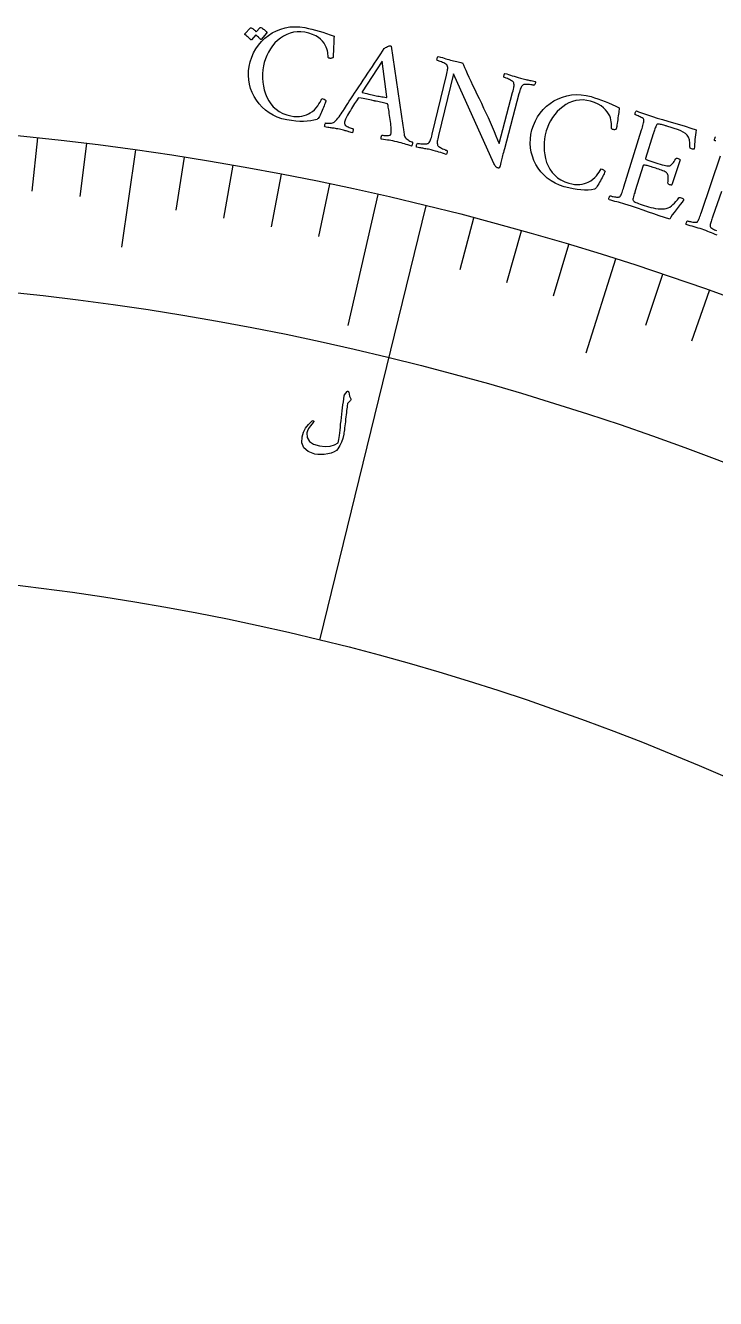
# Model space of a CAD drawing. Header units: millimetres. Extents: x -68 to 68, y -68 to 87.
# Drawn here: x 5.52 to 18.03, y 32.32 to 55.39 of the extents above; entities that cross this region are included whole.
import ezdxf

# ---------------------------------------------------------------- set-up
doc = ezdxf.new("R2010")
doc.units = ezdxf.units.MM
for name, color, linetype in [('ENGRAVE', 7, 'Continuous'), ('ENGRAVE_FINE', 8, 'Continuous'), ('TEXT', 5, 'Continuous')]:
    doc.layers.add(name, color=color, linetype=linetype)

msp = doc.modelspace()

# ---------------------------------------------------------------- linework, layer by layer
at = {"layer": 'ENGRAVE'}
for points in [[(7.5108, 53.1343), (7.2614, 51.3698)], [(11.9055, 52.3252), (11.3663, 49.9557)], [(12.7758, 52.1195), (10.8474, 44.2524)], [(16.2211, 51.1521), (15.6824, 49.4535)]]:
    msp.add_lwpolyline(points, dxfattribs=at)
for radius in [66.15, 66.15, 64.3781, 61.0875, 61.0875, 58.4888, 53.6625, 53.6625, 50.8275, 45.5625, 45.5625]:
    msp.add_circle((0, 0), radius, dxfattribs=at)
at = {"layer": 'ENGRAVE_FINE'}
for points in [[(5.7375, 53.3549), (5.6336, 52.3885)], [(6.625, 53.252), (6.505, 52.2874)], [(8.3947, 53.0018), (8.2426, 52.0418)], [(9.2763, 52.8547), (9.1082, 51.8973)], [(10.1554, 52.6928), (9.9715, 51.7384)], [(11.0319, 52.5163), (10.8321, 51.5651)], [(13.6428, 51.8993), (13.3957, 50.9592)], [(14.5062, 51.6646), (14.2434, 50.7288)], [(15.3657, 51.4156), (15.0874, 50.4843)], [(17.0722, 50.8744), (16.7629, 49.9529)], [(17.9187, 50.5825), (17.5941, 49.6663)]]:
    msp.add_lwpolyline(points, dxfattribs=at)
at = {"layer": 'TEXT'}
for points in [[(10.5858, 55.3492), (10.6488, 55.3364), (10.713, 55.3221), (10.7784, 55.3061), (10.845, 55.2884), (10.9122, 55.2686), (10.9793, 55.246), (11.0464, 55.2208), (11.1133, 55.1928), (11.1133, 55.1894), (11.113, 55.1793), (11.1125, 55.1625), (11.1119, 55.1389), (11.1111, 55.1108), (11.1099, 55.0805), (11.1085, 55.0479), (11.1067, 55.0131), (11.1049, 54.9779), (11.1033, 54.9444), (11.1018, 54.9125), (11.1004, 54.8822), (11.0992, 54.8557), (11.098, 54.8354), (11.0969, 54.8212), (11.0958, 54.813), (11.0948, 54.808), (11.0912, 54.8034), (11.085, 54.7994), (11.0763, 54.7959), (11.0662, 54.7933), (11.0561, 54.792), (11.0459, 54.7921), (11.0356, 54.7935), (11.027, 54.7957), (11.0193, 54.7988), (11.0123, 54.8026), (11.0062, 54.8073), (11.006, 54.8239), (11.0047, 54.8446), (11.0024, 54.8695), (10.9991, 54.8986), (10.9934, 54.9305), (10.9839, 54.9637), (10.9707, 54.9984), (10.9537, 55.0345), (10.9317, 55.0707), (10.9036, 55.1055), (10.8693, 55.1391), (10.8288, 55.1714), (10.7807, 55.2011), (10.7238, 55.2266), (10.6579, 55.248), (10.5832, 55.2653), (10.5139, 55.2744), (10.4465, 55.2751), (10.3808, 55.2673), (10.3169, 55.251), (10.2555, 55.2273), (10.1973, 55.1975), (10.1421, 55.1613), (10.0901, 55.119), (10.0418, 55.0717), (9.9979, 55.0206), (9.9584, 54.9657), (9.9233, 54.9071), (9.8931, 54.846), (9.8682, 54.7837), (9.8485, 54.7204), (9.8342, 54.6559), (9.8237, 54.5831), (9.8182, 54.51), (9.8178, 54.4367), (9.8224, 54.3631), (9.8323, 54.2907), (9.8479, 54.2206), (9.8692, 54.1529), (9.896, 54.0877), (9.9287, 54.0261), (9.9674, 53.9692), (10.0121, 53.9171), (10.0629, 53.8698), (10.1201, 53.8285), (10.184, 53.7946), (10.2546, 53.7681), (10.3321, 53.7489), (10.3872, 53.7406), (10.4389, 53.7375), (10.4872, 53.7396), (10.5322, 53.747), (10.5739, 53.7581), (10.6127, 53.7714), (10.6485, 53.787), (10.6814, 53.8047), (10.7222, 53.8319), (10.7585, 53.862), (10.7901, 53.895), (10.8171, 53.9309), (10.8402, 53.9672), (10.8603, 54.0015), (10.8773, 54.0337), (10.8913, 54.064), (10.9126, 54.0603), (10.9321, 54.0531), (10.9499, 54.0422), (10.9659, 54.0277), (10.9631, 54.0167), (10.9583, 54.0015), (10.9515, 53.9821), (10.9426, 53.9584), (10.9324, 53.9321), (10.9216, 53.9049), (10.91, 53.8766), (10.8977, 53.8472), (10.8851, 53.8183), (10.8725, 53.7912), (10.86, 53.7659), (10.8476, 53.7424), (10.8357, 53.722), (10.8251, 53.7059), (10.8157, 53.6943), (10.8075, 53.687), (10.7501, 53.6713), (10.6899, 53.6597), (10.627, 53.6522), (10.5614, 53.6488), (10.492, 53.6497), (10.418, 53.6551), (10.3393, 53.6649), (10.2559, 53.679), (10.1677, 53.7), (10.0848, 53.7282), (10.0072, 53.7638), (9.9348, 53.8066), (9.868, 53.8556), (9.8075, 53.9096), (9.7532, 53.9687), (9.705, 54.0328), (9.6635, 54.1009), (9.6289, 54.1721), (9.6014, 54.2462), (9.5808, 54.3234), (9.5677, 54.4025), (9.5624, 54.4828), (9.565, 54.5641), (9.5756, 54.6466), (9.5947, 54.7326), (9.6213, 54.8145), (9.6553, 54.8923), (9.6968, 54.9659), (9.7449, 55.0348), (9.7986, 55.0982), (9.8579, 55.1562), (9.9229, 55.2086), (9.9929, 55.2545), (10.0672, 55.2928), (10.1457, 55.3234), (10.2285, 55.3465), (10.3145, 55.3611), (10.4028, 55.3664), (10.4932, 55.3624), (10.5858, 55.3492)], [(9.775, 55.3509), (9.7774, 55.3526), (9.7804, 55.3533), (9.7842, 55.3531), (9.7886, 55.3519), (9.8035, 55.3429), (9.8178, 55.3335), (9.8315, 55.3235), (9.8446, 55.313), (9.8572, 55.3018), (9.8692, 55.2898), (9.8809, 55.2771), (9.892, 55.2636), (9.894, 55.2598), (9.8944, 55.256), (9.8934, 55.2522), (9.891, 55.2485), (9.7907, 55.1369), (9.7883, 55.1357), (9.7851, 55.1362), (9.7813, 55.1386), (9.7767, 55.1428), (9.7737, 55.1465), (9.7686, 55.1517), (9.7616, 55.1584), (9.7525, 55.1667), (9.7413, 55.1766), (9.7278, 55.1883), (9.7122, 55.2017), (9.6944, 55.2169), (9.6157, 55.1303), (9.6123, 55.1278), (9.6085, 55.1277), (9.6043, 55.13), (9.5997, 55.1348), (9.5957, 55.1389), (9.5894, 55.1451), (9.5807, 55.1534), (9.5697, 55.1638), (9.5561, 55.1764), (9.5397, 55.1911), (9.5206, 55.208), (9.4987, 55.2271), (9.4966, 55.23), (9.4959, 55.2327), (9.4966, 55.2351), (9.4988, 55.2373), (9.5993, 55.3442), (9.6017, 55.3459), (9.6048, 55.3466), (9.6085, 55.3464), (9.6129, 55.3452), (9.6257, 55.3383), (9.6381, 55.3308), (9.6498, 55.3227), (9.6611, 55.3138), (9.6718, 55.3045), (9.682, 55.2946), (9.6918, 55.2844), (9.701, 55.2737)], [(11.283, 53.8486), (11.2853, 53.8521), (11.2923, 53.8628), (11.3039, 53.8807), (11.3201, 53.9056), (11.3403, 53.9367), (11.3637, 53.9729), (11.3904, 54.0142), (11.4203, 54.0606), (11.4529, 54.1109), (11.4877, 54.1639), (11.5245, 54.2196), (11.5635, 54.2779), (11.6037, 54.3381), (11.6444, 54.3991), (11.6855, 54.461), (11.727, 54.5238), (11.7684, 54.5864), (11.8091, 54.6476), (11.849, 54.7075), (11.8882, 54.766), (11.9259, 54.8221), (11.9614, 54.8747), (11.9947, 54.9238), (12.0257, 54.9694), (12.0347, 54.9784), (12.0469, 54.9873), (12.0623, 54.9962), (12.0809, 55.005), (12.0997, 55.0125), (12.1158, 55.0173), (12.129, 55.0193), (12.1395, 55.0187), (12.1418, 55.0181), (12.1436, 55.0174), (12.1449, 55.0167), (12.1457, 55.016), (12.1464, 55.0151), (12.1476, 55.0139), (12.1492, 55.0125), (12.1513, 55.0108), (12.361, 53.5768), (12.3707, 53.5061), (12.3781, 53.4532), (12.3834, 53.418), (12.3865, 53.4007), (12.3911, 53.3855), (12.399, 53.3705), (12.41, 53.3558), (12.4242, 53.3414), (12.4402, 53.3278), (12.4565, 53.3156), (12.4731, 53.3048), (12.4901, 53.2954), (12.5057, 53.2877), (12.5183, 53.2818), (12.5278, 53.2778), (12.5343, 53.2757), (12.5369, 53.2675), (12.5374, 53.258), (12.536, 53.2471), (12.5327, 53.2348), (12.5286, 53.2232), (12.5252, 53.2143), (12.5224, 53.208), (12.5202, 53.2045), (12.4855, 53.2152), (12.4526, 53.2253), (12.4215, 53.2348), (12.3923, 53.2437), (12.3625, 53.2524), (12.3297, 53.2612), (12.2941, 53.2702), (12.2555, 53.2794), (12.2147, 53.2885), (12.1773, 53.2963), (12.1435, 53.3028), (12.1132, 53.3079), (12.0827, 53.3128), (12.0487, 53.3182), (12.011, 53.3243), (11.9696, 53.3311), (11.9666, 53.338), (11.9655, 53.3466), (11.9662, 53.3567), (11.9688, 53.3684), (11.9726, 53.3798), (11.977, 53.3891), (11.9822, 53.3963), (11.988, 53.4013), (12.001, 53.3989), (12.0174, 53.397), (12.0371, 53.3955), (12.0602, 53.3943), (12.0833, 53.3942), (12.1027, 53.3956), (12.1186, 53.3988), (12.1309, 53.4035), (12.1367, 53.4085), (12.1416, 53.4157), (12.1457, 53.4251), (12.149, 53.4366), (12.151, 53.4502), (12.1519, 53.4682), (12.1516, 53.4906), (12.1502, 53.5174), (12.1478, 53.5474), (12.1447, 53.5794), (12.1409, 53.6134), (12.1364, 53.6494), (12.1315, 53.6861), (12.1264, 53.7224), (12.1212, 53.7582), (12.1159, 53.7935), (12.1107, 53.827), (12.106, 53.8574), (12.1018, 53.8848), (12.098, 53.909), (12.0949, 53.9289), (12.0927, 53.9431), (12.0913, 53.9516), (12.0909, 53.9544), (12.0906, 53.9548), (12.0899, 53.956), (12.0887, 53.9579), (12.0869, 53.9606), (12.0849, 53.9634), (12.0827, 53.9656), (12.0804, 53.9671), (12.0779, 53.968), (12.0581, 53.9736), (12.0359, 53.9794), (12.0114, 53.9853), (11.9847, 53.9914), (11.9572, 53.9975), (11.9307, 54.0034), (11.9052, 54.009), (11.8806, 54.0144), (11.8743, 54.0158), (11.8679, 54.0172), (11.8616, 54.0186), (11.8552, 54.02), (11.8491, 54.0213), (11.8432, 54.0226), (11.8376, 54.0238), (11.8324, 54.025), (11.7957, 54.0329), (11.7619, 54.0401), (11.7309, 54.0464), (11.7026, 54.0519), (11.6739, 54.0572), (11.6412, 54.0629), (11.6046, 54.0688), (11.5641, 54.0751), (11.5626, 54.0752), (11.5607, 54.0748), (11.5584, 54.0741), (11.5557, 54.0729), (11.5531, 54.0717), (11.5512, 54.0709), (11.5501, 54.0704), (11.5498, 54.0702), (11.5479, 54.0673), (11.5423, 54.0586), (11.533, 54.044), (11.5199, 54.0236), (11.5043, 53.9992), (11.4872, 53.9726), (11.4686, 53.9439), (11.4487, 53.9129), (11.4285, 53.8814), (11.4093, 53.8507), (11.3912, 53.8211), (11.3742, 53.7923), (11.3574, 53.7641), (11.3432, 53.7379), (11.3316, 53.7139), (11.3227, 53.692), (11.3156, 53.6721), (11.3098, 53.6543), (11.3052, 53.6385), (11.3019, 53.6248), (11.3016, 53.6111), (11.3064, 53.5977), (11.3164, 53.5848), (11.3316, 53.5722), (11.3497, 53.5605), (11.3683, 53.5502), (11.3876, 53.5412), (11.4075, 53.5336), (11.4258, 53.5274), (11.4404, 53.5226), (11.4511, 53.5193), (11.458, 53.5175), (11.4595, 53.5131), (11.4602, 53.5061), (11.4599, 53.4965), (11.4588, 53.4842), (11.4569, 53.4716), (11.4544, 53.461), (11.4514, 53.4522), (11.4478, 53.4455), (11.4251, 53.4517), (11.4041, 53.4575), (11.3848, 53.4629), (11.3673, 53.468), (11.3506, 53.4728), (11.3339, 53.4777), (11.3172, 53.4826), (11.3005, 53.4874), (11.2825, 53.4924), (11.2617, 53.4976), (11.2381, 53.503), (11.2118, 53.5087), (11.1852, 53.5141), (11.1608, 53.5187), (11.1385, 53.5226), (11.1183, 53.5256), (11.0991, 53.5282), (11.08, 53.5309), (11.0609, 53.5335), (11.0418, 53.5361), (11.0214, 53.539), (10.9985, 53.5424), (10.973, 53.5463), (10.9451, 53.5507), (10.9437, 53.555), (10.9435, 53.5619), (10.9444, 53.5714), (10.9466, 53.5835), (10.9494, 53.5958), (10.9526, 53.6064), (10.956, 53.615), (10.9596, 53.6218), (10.9731, 53.6198), (10.9908, 53.6184), (11.0127, 53.6176), (11.0388, 53.6174), (11.065, 53.6189), (11.0869, 53.6231), (11.1047, 53.6299), (11.1182, 53.6394), (11.1416, 53.6604), (11.1638, 53.6832), (11.185, 53.7077), (11.205, 53.7338), (11.2245, 53.7613), (11.244, 53.7896), (11.2635, 53.8187), (11.283, 53.8486)], [(11.9836, 54.7399), (11.6252, 54.1866), (11.6252, 54.1862), (11.6253, 54.1852), (11.6253, 54.1836), (11.6254, 54.1812), (11.6256, 54.1788), (11.6262, 54.1771), (11.627, 54.1759), (11.6281, 54.1753), (11.6533, 54.1687), (11.6808, 54.1617), (11.7107, 54.1543), (11.7431, 54.1465), (11.775, 54.139), (11.8036, 54.1324), (11.8289, 54.1266), (11.8509, 54.1217), (11.8795, 54.1156), (11.9067, 54.1101), (11.9325, 54.1053), (11.957, 54.101), (11.9813, 54.097), (12.0068, 54.0927), (12.0334, 54.0881), (12.061, 54.0833), (12.0634, 54.0831), (12.0655, 54.0839), (12.0673, 54.0856), (12.0688, 54.0882), (12.07, 54.0908), (12.0708, 54.0927), (12.0713, 54.0938), (12.0715, 54.0942)], [(13.255, 54.7553), (13.2831, 54.7485), (13.3109, 54.7417), (13.3384, 54.735), (13.3656, 54.7284), (13.3909, 54.7224), (13.4127, 54.7176), (13.431, 54.7139), (13.4459, 54.7114), (13.4602, 54.674), (13.4788, 54.6292), (13.5016, 54.5771), (13.5287, 54.5175), (13.5591, 54.4519), (13.5921, 54.3819), (13.6275, 54.3073), (13.6654, 54.2282), (13.7048, 54.1462), (13.7447, 54.0628), (13.7851, 53.9781), (13.826, 53.892), (13.8666, 53.8055), (13.9063, 53.7197), (13.9449, 53.6347), (13.9826, 53.5503), (14.0183, 53.4684), (14.0509, 53.3908), (14.0805, 53.3174), (14.1071, 53.2483), (14.3526, 54.1751), (14.3606, 54.2059), (14.3674, 54.2335), (14.3729, 54.2576), (14.3772, 54.2784), (14.3797, 54.2974), (14.3797, 54.316), (14.3772, 54.3342), (14.3722, 54.3521), (14.3681, 54.3598), (14.3601, 54.3684), (14.3482, 54.3778), (14.3325, 54.3881), (14.3145, 54.3985), (14.2958, 54.4084), (14.2765, 54.4179), (14.2566, 54.4268), (14.2375, 54.4347), (14.221, 54.4411), (14.207, 54.446), (14.1955, 54.4494), (14.193, 54.4575), (14.1922, 54.4667), (14.1932, 54.4769), (14.1961, 54.4881), (14.1997, 54.499), (14.203, 54.5081), (14.206, 54.5154), (14.2087, 54.521), (14.2449, 54.5101), (14.28, 54.4993), (14.3139, 54.4887), (14.3466, 54.4781), (14.3799, 54.4676), (14.4153, 54.457), (14.4529, 54.4463), (14.4928, 54.4354), (14.5208, 54.428), (14.5462, 54.4215), (14.5689, 54.4158), (14.589, 54.411), (14.6079, 54.4067), (14.6271, 54.4025), (14.6467, 54.3983), (14.6667, 54.3942), (14.6879, 54.3898), (14.7111, 54.3849), (14.7364, 54.3793), (14.7639, 54.3733), (14.7647, 54.367), (14.7649, 54.3595), (14.7645, 54.3509), (14.7634, 54.3412), (14.7611, 54.331), (14.7573, 54.3213), (14.7519, 54.3121), (14.7448, 54.3032), (14.7353, 54.3055), (14.7219, 54.3081), (14.7046, 54.3111), (14.6835, 54.3145), (14.6606, 54.3176), (14.638, 54.3197), (14.6157, 54.3209), (14.5936, 54.3213), (14.5736, 54.3204), (14.5572, 54.318), (14.5445, 54.3141), (14.5356, 54.3087), (14.5238, 54.2966), (14.5137, 54.283), (14.5052, 54.268), (14.4984, 54.2515), (14.492, 54.2321), (14.4848, 54.2083), (14.4767, 54.1799), (14.4678, 54.1471), (14.2022, 53.1533), (14.1932, 53.1193), (14.1847, 53.0876), (14.1768, 53.058), (14.1695, 53.0306), (14.1626, 53.0045), (14.156, 52.9789), (14.1497, 52.9537), (14.1436, 52.9289), (14.1375, 52.9033), (14.131, 52.8756), (14.1242, 52.8458), (14.1169, 52.814), (14.1138, 52.81), (14.1098, 52.8072), (14.1047, 52.8057), (14.0987, 52.8055), (14.0926, 52.8059), (14.0876, 52.8064), (14.0836, 52.807), (14.0806, 52.8076), (14.075, 52.8099), (14.0681, 52.8143), (14.0599, 52.8206), (14.0505, 52.829), (14.0404, 52.8397), (14.0306, 52.8531), (14.021, 52.869), (14.0115, 52.8876), (13.2802, 54.5119), (13.0078, 53.3941), (13.0005, 53.3631), (12.9946, 53.3357), (12.99, 53.3117), (12.9868, 53.2912), (12.9851, 53.2727), (12.9854, 53.2546), (12.9876, 53.2368), (12.9918, 53.2193), (12.9958, 53.2118), (13.0034, 53.2035), (13.0147, 53.1945), (13.0297, 53.1847), (13.0468, 53.1748), (13.0646, 53.1652), (13.0832, 53.1558), (13.1025, 53.1468), (13.1209, 53.1388), (13.137, 53.1323), (13.1506, 53.1274), (13.1618, 53.1242), (13.1644, 53.1162), (13.1655, 53.1072), (13.165, 53.0973), (13.163, 53.0865), (13.16, 53.0759), (13.1568, 53.0667), (13.1532, 53.0589), (13.1493, 53.0525), (13.1144, 53.0637), (13.0807, 53.0745), (13.0481, 53.0847), (13.0168, 53.0945), (12.9849, 53.1041), (12.9508, 53.1137), (12.9143, 53.1233), (12.8755, 53.133), (12.849, 53.1392), (12.8245, 53.1446), (12.8019, 53.1492), (12.7812, 53.153), (12.7617, 53.1564), (12.7425, 53.1597), (12.7237, 53.1629), (12.7051, 53.166), (12.6854, 53.1693), (12.663, 53.1734), (12.6379, 53.178), (12.6102, 53.1832), (12.6092, 53.1895), (12.6088, 53.1969), (12.609, 53.2055), (12.6099, 53.2153), (12.6118, 53.2255), (12.6153, 53.2353), (12.6203, 53.2447), (12.6269, 53.2538), (12.6363, 53.252), (12.6492, 53.2502), (12.6658, 53.2483), (12.686, 53.2464), (12.708, 53.2449), (12.73, 53.2439), (12.752, 53.2437), (12.774, 53.244), (12.794, 53.2455), (12.8098, 53.2484), (12.8215, 53.2529), (12.8292, 53.2588), (12.8405, 53.2711), (12.8503, 53.2847), (12.8586, 53.2994), (12.8653, 53.3154), (12.8716, 53.3342), (12.8786, 53.3578), (12.8861, 53.3861), (12.8943, 53.419), (13.1521, 54.4869), (13.1598, 54.5201), (13.166, 54.5489), (13.1707, 54.5734), (13.1738, 54.5937), (13.1751, 54.6115), (13.1745, 54.6288), (13.1718, 54.6456), (13.1672, 54.6619), (13.1629, 54.6707), (13.1542, 54.68), (13.141, 54.6899), (13.1234, 54.7004), (13.1034, 54.7108), (13.083, 54.7204), (13.0623, 54.7293), (13.0412, 54.7374), (13.0216, 54.7444), (13.0054, 54.7499), (12.9926, 54.7539), (12.9832, 54.7565), (12.9813, 54.7676), (12.9809, 54.7783), (12.9822, 54.7887), (12.9851, 54.7986), (12.9888, 54.8078), (12.9925, 54.8155), (12.9962, 54.822), (13, 54.8271), (13.0414, 54.8158), (13.0785, 54.8054), (13.1114, 54.7958), (13.1401, 54.787), (13.1672, 54.7787), (13.1954, 54.7707), (13.2247, 54.7629), (13.255, 54.7553)], [(15.7758, 54.0991), (15.8374, 54.0805), (15.8999, 54.0601), (15.9635, 54.0379), (16.0282, 54.0141), (16.0932, 53.988), (16.1578, 53.9592), (16.2222, 53.9277), (16.2862, 53.8935), (16.2858, 53.8902), (16.2846, 53.8801), (16.2826, 53.8634), (16.2797, 53.84), (16.2762, 53.8121), (16.2722, 53.782), (16.2677, 53.7497), (16.2627, 53.7152), (16.2575, 53.6804), (16.2527, 53.6472), (16.2482, 53.6155), (16.244, 53.5855), (16.2403, 53.5593), (16.2372, 53.5392), (16.2347, 53.5251), (16.2329, 53.5171), (16.2314, 53.5121), (16.2274, 53.508), (16.2208, 53.5045), (16.2118, 53.5018), (16.2015, 53.5002), (16.1913, 53.4999), (16.1812, 53.501), (16.1711, 53.5033), (16.1627, 53.5064), (16.1553, 53.5101), (16.1488, 53.5146), (16.1432, 53.5199), (16.1445, 53.5364), (16.1451, 53.5572), (16.1452, 53.5822), (16.1447, 53.6114), (16.142, 53.6437), (16.1357, 53.6777), (16.1259, 53.7135), (16.1124, 53.751), (16.0939, 53.7891), (16.0692, 53.8265), (16.0382, 53.8632), (16.0009, 53.8992), (15.9559, 53.9332), (15.9016, 53.964), (15.8381, 53.9916), (15.7653, 54.0158), (15.6972, 54.0315), (15.6301, 54.0385), (15.564, 54.037), (15.4989, 54.0268), (15.4356, 54.0091), (15.3747, 53.9848), (15.3164, 53.9541), (15.2606, 53.9169), (15.2081, 53.8744), (15.1595, 53.8276), (15.115, 53.7767), (15.0745, 53.7217), (15.0386, 53.6637), (15.0079, 53.6041), (14.9824, 53.5429), (14.962, 53.4801), (14.9447, 53.4086), (14.9323, 53.3363), (14.9249, 53.2634), (14.9226, 53.1897), (14.9256, 53.1166), (14.9345, 53.0454), (14.9493, 52.976), (14.9698, 52.9086), (14.9965, 52.8441), (15.0297, 52.7838), (15.0693, 52.7277), (15.1154, 52.6758), (15.1684, 52.6293), (15.2288, 52.5895), (15.2966, 52.5564), (15.3718, 52.53), (15.4259, 52.5165), (15.4771, 52.5085), (15.5254, 52.5061), (15.5709, 52.5092), (15.6135, 52.5163), (15.6534, 52.5259), (15.6905, 52.5379), (15.7248, 52.5525), (15.7681, 52.5757), (15.8071, 52.6023), (15.8417, 52.6321), (15.8719, 52.6653), (15.8983, 52.6993), (15.9216, 52.7315), (15.9416, 52.762), (15.9584, 52.7907), (15.9792, 52.7851), (15.998, 52.7761), (16.0146, 52.7635), (16.0293, 52.7476), (16.0254, 52.7369), (16.0192, 52.7222), (16.0105, 52.7035), (15.9995, 52.6808), (15.9869, 52.6556), (15.9734, 52.6295), (15.9592, 52.6024), (15.9442, 52.5744), (15.929, 52.5468), (15.9139, 52.521), (15.899, 52.497), (15.8844, 52.4747), (15.8707, 52.4555), (15.8586, 52.4406), (15.8481, 52.4299), (15.8393, 52.4234), (15.7806, 52.4132), (15.7196, 52.4073), (15.6563, 52.4058), (15.5906, 52.4087), (15.5217, 52.4162), (15.4485, 52.4285), (15.3711, 52.4457), (15.2894, 52.4677), (15.2036, 52.4969), (15.1238, 52.5328), (15.0498, 52.5756), (14.9818, 52.625), (14.92, 52.6801), (14.8648, 52.7396), (14.8163, 52.8036), (14.7745, 52.872), (14.7396, 52.9437), (14.7119, 53.0178), (14.6915, 53.0942), (14.6783, 53.173), (14.6727, 53.2531), (14.6751, 53.3335), (14.6854, 53.4142), (14.7037, 53.4952), (14.7309, 53.579), (14.7651, 53.6581), (14.8063, 53.7323), (14.8546, 53.8017), (14.909, 53.8657), (14.9684, 53.9238), (15.033, 53.9758), (15.1027, 54.0219), (15.1767, 54.0609), (15.2542, 54.092), (15.3353, 54.1151), (15.4199, 54.1302), (15.5069, 54.1366), (15.5953, 54.1336), (15.6849, 54.1211), (15.7758, 54.0991)], [(16.8863, 53.7384), (16.9758, 53.7107), (17.0699, 53.6824), (17.1686, 53.6535), (17.2721, 53.6238), (17.377, 53.5935), (17.4803, 53.5624), (17.5821, 53.5306), (17.6822, 53.4982), (17.6742, 53.4514), (17.6677, 53.4061), (17.6628, 53.3623), (17.6594, 53.3201), (17.6566, 53.2784), (17.6532, 53.2362), (17.6492, 53.1935), (17.6448, 53.1503), (17.6357, 53.1473), (17.6249, 53.1466), (17.6124, 53.1482), (17.5982, 53.152), (17.5842, 53.1579), (17.5747, 53.1646), (17.5696, 53.1723), (17.569, 53.1808), (17.5687, 53.2541), (17.56, 53.3154), (17.5427, 53.3649), (17.5171, 53.4025), (17.4847, 53.4322), (17.4476, 53.4579), (17.4058, 53.4798), (17.3591, 53.4976), (17.1479, 53.5657), (17.1387, 53.5686), (17.1264, 53.5723), (17.1108, 53.5768), (17.0921, 53.5822), (17.072, 53.5877), (17.0524, 53.5925), (17.0332, 53.5966), (17.0146, 53.6001), (16.9979, 53.6021), (16.9847, 53.6021), (16.975, 53.5999), (16.9688, 53.5955), (16.9612, 53.5833), (16.9538, 53.569), (16.9467, 53.5526), (16.9397, 53.5341), (16.9328, 53.5144), (16.926, 53.4943), (16.9193, 53.4738), (16.9126, 53.453), (16.91, 53.4448), (16.9077, 53.4375), (16.9057, 53.4312), (16.904, 53.4258), (16.7618, 52.9762), (16.7624, 52.9711), (16.7673, 52.9656), (16.7766, 52.9598), (16.7902, 52.9536), (16.8065, 52.9472), (16.8238, 52.9409), (16.8422, 52.9345), (16.8615, 52.9282), (16.9883, 52.8876), (17.0295, 52.8747), (17.0661, 52.864), (17.098, 52.8554), (17.1253, 52.8489), (17.1489, 52.8448), (17.1698, 52.8433), (17.1879, 52.8444), (17.2033, 52.8481), (17.217, 52.8543), (17.2302, 52.8632), (17.2428, 52.8745), (17.2549, 52.8885), (17.2674, 52.9052), (17.2812, 52.9249), (17.2964, 52.9475), (17.3128, 52.9732), (17.3184, 52.9797), (17.327, 52.9828), (17.3387, 52.9826), (17.3533, 52.979), (17.3669, 52.9737), (17.3778, 52.9675), (17.386, 52.9606), (17.3916, 52.9528), (17.2428, 52.4998), (17.2352, 52.4976), (17.2256, 52.4973), (17.2139, 52.4991), (17.2001, 52.5029), (17.1871, 52.5084), (17.1775, 52.5151), (17.1714, 52.5231), (17.1687, 52.5323), (17.171, 52.5671), (17.1724, 52.5969), (17.1731, 52.6216), (17.1729, 52.6413), (17.1721, 52.6573), (17.1708, 52.6706), (17.169, 52.6814), (17.1668, 52.6897), (17.1639, 52.6965), (17.1605, 52.7029), (17.1564, 52.7091), (17.1517, 52.715), (17.145, 52.7222), (17.134, 52.73), (17.1187, 52.7382), (17.0991, 52.7471), (17.0768, 52.7561), (17.0534, 52.7653), (17.0287, 52.7744), (17.0028, 52.7836), (16.9767, 52.7926), (16.9513, 52.8012), (16.9267, 52.8094), (16.9027, 52.8171), (16.886, 52.8224), (16.8682, 52.8278), (16.8492, 52.8334), (16.8291, 52.8393), (16.8091, 52.8448), (16.7904, 52.8496), (16.7729, 52.8536), (16.7568, 52.8568), (16.743, 52.8586), (16.7326, 52.858), (16.7255, 52.8552), (16.7219, 52.8502), (16.5765, 52.3907), (16.5756, 52.3879), (16.5746, 52.3845), (16.5733, 52.3805), (16.5718, 52.3759), (16.566, 52.3573), (16.5596, 52.3362), (16.5526, 52.3127), (16.5449, 52.2865), (16.5384, 52.2619), (16.5348, 52.2429), (16.5341, 52.2293), (16.5364, 52.2213), (16.5469, 52.2094), (16.5593, 52.1988), (16.5736, 52.1894), (16.5898, 52.1812), (16.6096, 52.1732), (16.6346, 52.1639), (16.6648, 52.1535), (16.7002, 52.1419), (16.8153, 52.1049), (16.8583, 52.0922), (16.9017, 52.0817), (16.9455, 52.0735), (16.9897, 52.0674), (17.0323, 52.0641), (17.0712, 52.0639), (17.1064, 52.067), (17.138, 52.0733), (17.1709, 52.0837), (17.202, 52.099), (17.2314, 52.119), (17.259, 52.1439), (17.2858, 52.172), (17.3128, 52.2015), (17.3399, 52.2325), (17.3672, 52.265), (17.3734, 52.2701), (17.382, 52.2724), (17.393, 52.2718), (17.4065, 52.2683), (17.4265, 52.2606), (17.4421, 52.2523), (17.4535, 52.2434), (17.4605, 52.2339), (17.4263, 52.1898), (17.3908, 52.1445), (17.3541, 52.0978), (17.3161, 52.0499), (17.28, 52.0027), (17.2487, 51.9583), (17.2223, 51.9167), (17.2008, 51.878), (17.1047, 51.9101), (17.0091, 51.9425), (16.9139, 51.9753), (16.8192, 52.0084), (16.7215, 52.0422), (16.6174, 52.0773), (16.507, 52.1134), (16.3901, 52.1506), (16.3494, 52.1631), (16.3108, 52.1745), (16.2741, 52.1846), (16.2394, 52.1937), (16.2055, 52.2024), (16.1711, 52.2118), (16.1362, 52.2218), (16.1009, 52.2325), (16.0985, 52.2397), (16.098, 52.2483), (16.0995, 52.2583), (16.103, 52.2698), (16.1075, 52.281), (16.1122, 52.29), (16.1171, 52.297), (16.1222, 52.3018), (16.1312, 52.2993), (16.1434, 52.2963), (16.1588, 52.2928), (16.1774, 52.2889), (16.1976, 52.2851), (16.2175, 52.2822), (16.2371, 52.2803), (16.2566, 52.2792), (16.2739, 52.2794), (16.2872, 52.2812), (16.2964, 52.2846), (16.3016, 52.2896), (16.3109, 52.3042), (16.3199, 52.3213), (16.3284, 52.3408), (16.3366, 52.3629), (16.3446, 52.3867), (16.3527, 52.4114), (16.361, 52.4372), (16.3695, 52.4639), (16.6913, 53.4954), (16.6996, 53.5222), (16.7075, 53.5483), (16.715, 53.5737), (16.7221, 53.5984), (16.728, 53.6217), (16.7322, 53.6431), (16.7345, 53.6625), (16.735, 53.6799), (16.7338, 53.6879), (16.728, 53.6963), (16.7177, 53.7051), (16.7028, 53.7143), (16.6854, 53.7235), (16.6673, 53.7325), (16.6486, 53.7411), (16.6293, 53.7493), (16.6112, 53.7567), (16.5961, 53.7626), (16.584, 53.7671), (16.5749, 53.7702), (16.5733, 53.7771), (16.5731, 53.7857), (16.5742, 53.7958), (16.5767, 53.8076), (16.5803, 53.819), (16.5848, 53.8282), (16.5901, 53.835), (16.5962, 53.8395), (16.6336, 53.8266), (16.6706, 53.8135), (16.7073, 53.8004), (16.7435, 53.7871), (16.7795, 53.7741), (16.8153, 53.7617), (16.8509, 53.7498), (16.8863, 53.7384)], [(11.3498, 48.7543), (11.3535, 48.7583), (11.3577, 48.7607), (11.3623, 48.7617), (11.3673, 48.7612), (11.372, 48.7592), (11.3756, 48.7558), (11.378, 48.7508), (11.3793, 48.7443), (11.3854, 48.707), (11.3935, 48.6741), (11.4036, 48.6456), (11.4158, 48.6215), (11.4191, 48.6131), (11.4185, 48.6044), (11.4141, 48.5955), (11.4059, 48.5863), (11.401, 48.582), (11.3964, 48.5779), (11.392, 48.574), (11.3878, 48.5701), (11.3839, 48.5666), (11.3803, 48.5633), (11.3769, 48.5604), (11.3738, 48.5578), (11.3685, 48.5529), (11.3641, 48.5467), (11.3605, 48.5392), (11.3579, 48.5302), (11.3536, 48.5041), (11.3494, 48.4756), (11.3453, 48.4447), (11.3411, 48.4112), (11.3368, 48.3754), (11.3324, 48.3372), (11.3278, 48.2965), (11.323, 48.2534), (11.3189, 48.2103), (11.3147, 48.1699), (11.3103, 48.1321), (11.306, 48.097), (11.3016, 48.0644), (11.2973, 48.0342), (11.2931, 48.0065), (11.289, 47.9812), (11.2736, 47.907), (11.2511, 47.8386), (11.2216, 47.776), (11.1852, 47.719), (11.1553, 47.6876), (11.1145, 47.6616), (11.0627, 47.6411), (11.0001, 47.626), (10.9339, 47.6167), (10.8729, 47.6133), (10.8173, 47.6159), (10.7669, 47.6245), (10.6461, 47.6698), (10.5672, 47.7371), (10.5303, 47.8267), (10.5355, 47.9385), (10.5596, 48.0173), (10.598, 48.0913), (10.6506, 48.1604), (10.7174, 48.2245), (10.7222, 48.228), (10.7268, 48.2298), (10.7313, 48.2299), (10.7355, 48.2283), (10.7398, 48.2255), (10.7428, 48.2224), (10.7446, 48.2189), (10.7451, 48.2152), (10.7449, 48.2099), (10.7437, 48.205), (10.7413, 48.2006), (10.7378, 48.1965), (10.6888, 48.1377), (10.6527, 48.0862), (10.6294, 48.0423), (10.6189, 48.0059), (10.6261, 47.9209), (10.6673, 47.8535), (10.7423, 47.8036), (10.8514, 47.7711), (10.9536, 47.7591), (11.0442, 47.7648), (11.1232, 47.788), (11.1906, 47.8289), (11.1955, 47.8551), (11.2006, 47.8859), (11.2059, 47.9212), (11.2113, 47.961), (11.2169, 48.0056), (11.2225, 48.0549), (11.2281, 48.109), (11.2337, 48.1679), (11.2402, 48.2285), (11.2468, 48.2881), (11.2535, 48.3467), (11.2604, 48.4043), (11.2675, 48.4608), (11.275, 48.5163), (11.2828, 48.5707), (11.2909, 48.6241), (11.2966, 48.6759), (11.2982, 48.6816), (11.3003, 48.6868), (11.3029, 48.6915), (11.3059, 48.6957)]]:
    msp.add_lwpolyline(points, close=True, dxfattribs=at)
for points in [[(18.037, 53.2965), (18.0252, 53.3013), (18.0163, 53.3045), (18.0149, 53.3115), (18.0149, 53.32), (18.0164, 53.3302), (18.0192, 53.3419), (18.0231, 53.3532), (18.0278, 53.3622), (18.0333, 53.3689)], [(18.0596, 51.588), (18.0245, 51.603), (17.99, 51.6175), (17.9563, 51.6315), (17.9232, 51.6452), (17.8901, 51.6584), (17.8565, 51.6714), (17.8222, 51.684), (17.7873, 51.6962), (17.753, 51.7078), (17.7183, 51.7189), (17.6832, 51.7296), (17.6475, 51.74), (17.6114, 51.7502), (17.575, 51.7602), (17.5382, 51.7702), (17.5011, 51.7801), (17.4989, 51.7874), (17.4987, 51.796), (17.5004, 51.806), (17.5042, 51.8174), (17.509, 51.8284), (17.514, 51.8373), (17.5191, 51.8442), (17.5243, 51.8489), (17.5332, 51.8461), (17.5454, 51.8428), (17.5607, 51.8389), (17.5792, 51.8344), (17.5992, 51.8301), (17.619, 51.8267), (17.6386, 51.8242), (17.658, 51.8227), (17.6754, 51.8224), (17.6887, 51.8238), (17.698, 51.827), (17.7033, 51.8319), (17.713, 51.8462), (17.7224, 51.863), (17.7315, 51.8823), (17.7402, 51.9041), (17.7489, 51.9277), (17.7577, 51.9522), (17.7667, 51.9777), (17.7758, 52.0042), (18.1228, 53.0275)], [(18.1377, 52.3784), (17.9834, 51.9328), (17.9821, 51.9292), (17.9808, 51.9255), (17.9796, 51.9218), (17.9783, 51.9181), (17.977, 51.9145), (17.9757, 51.9108), (17.9745, 51.9071), (17.9732, 51.9034), (17.9654, 51.8807), (17.9581, 51.859), (17.9514, 51.8382), (17.9452, 51.8185), (17.9399, 51.8001), (17.9359, 51.783), (17.9333, 51.7674), (17.9321, 51.7532), (17.9342, 51.7457), (17.9402, 51.7373), (17.9499, 51.728), (17.9633, 51.7176), (17.979, 51.7071), (17.9957, 51.6971), (18.0131, 51.6877), (18.0315, 51.6788), (18.0488, 51.671)]]:
    msp.add_lwpolyline(points, dxfattribs=at)

doc.saveas('drawing.dxf')
